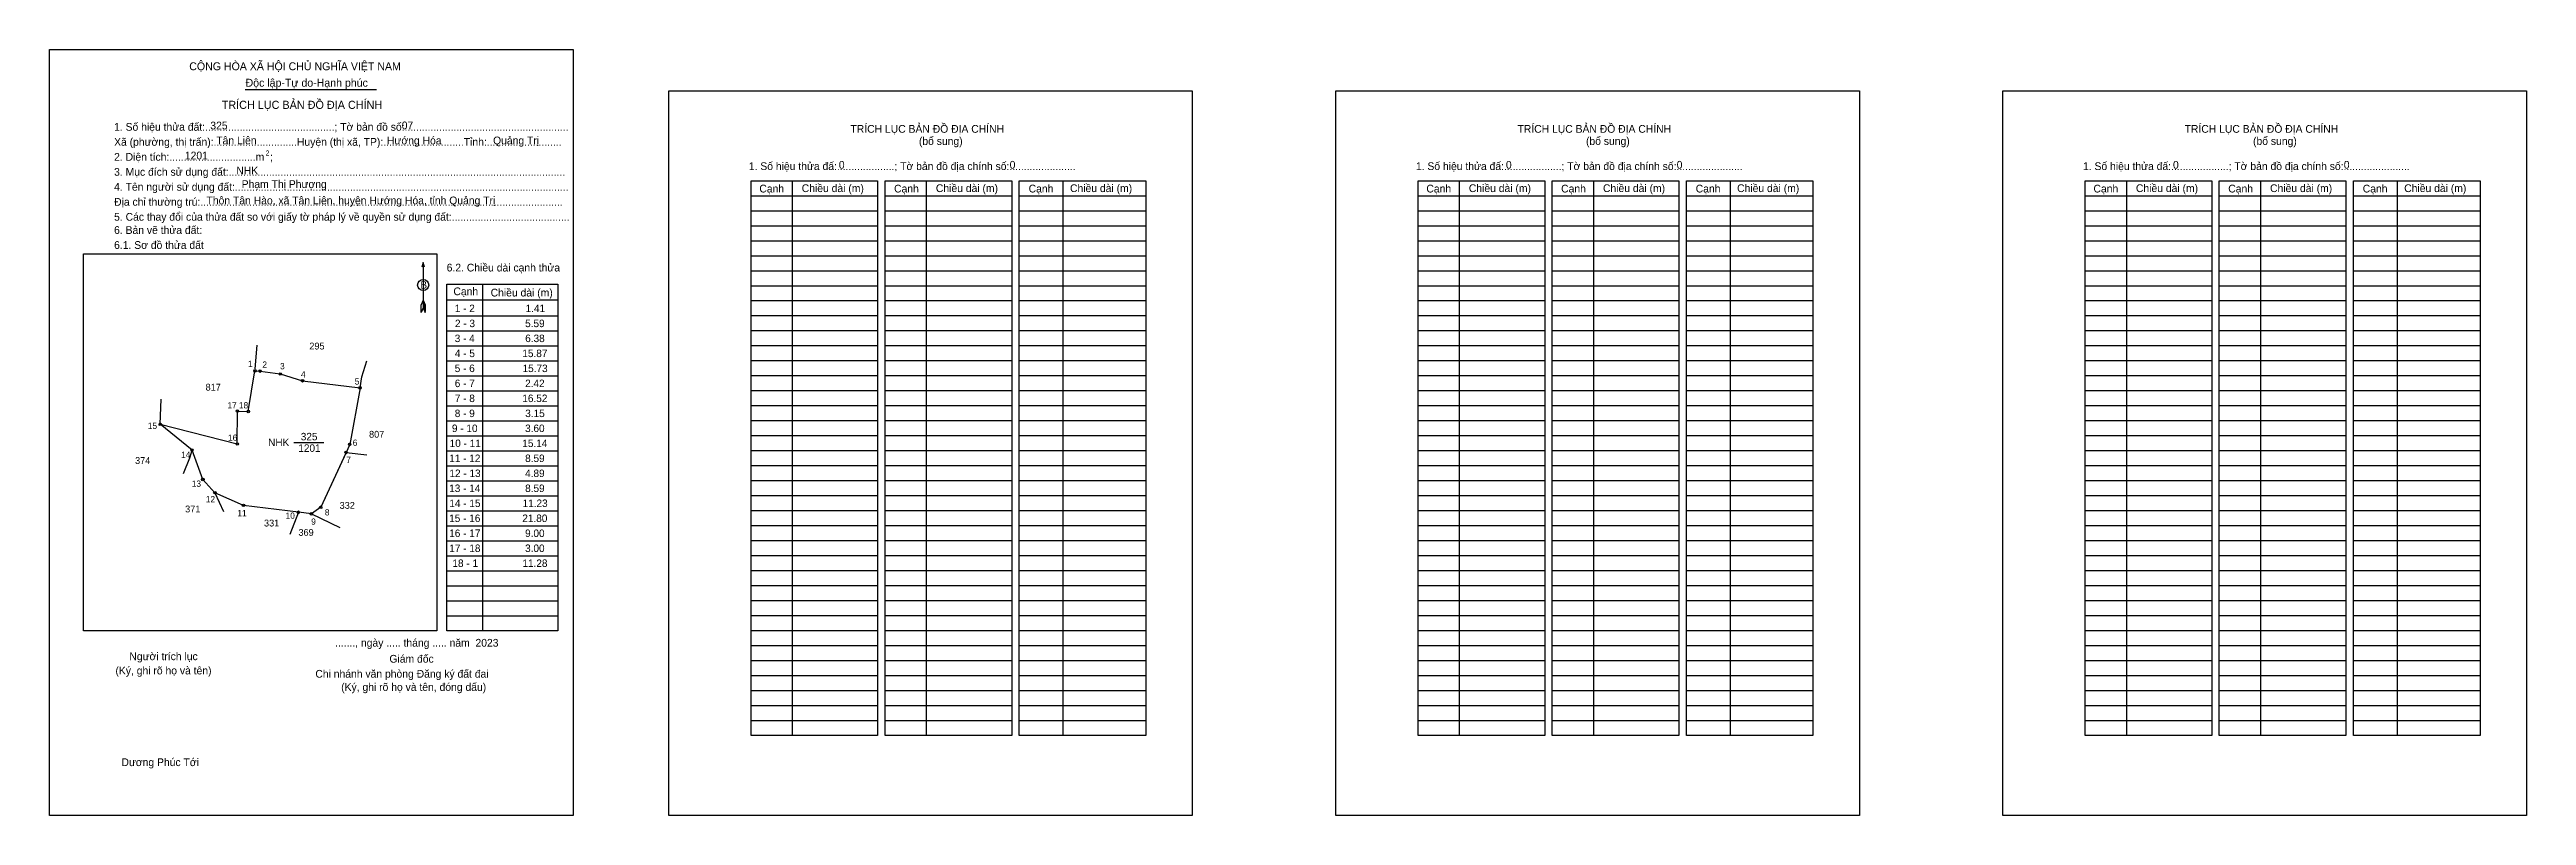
# Model space of a CAD drawing. Extents: x 548121 to 548799, y 1838307 to 1838517.
import ezdxf

# ---------------------------------------------------------------- set-up
doc = ezdxf.new("R2010")
doc.units = 0
for name, color, linetype in [('Level 1', 7, 'Continuous'), ('Level 10', 7, 'Continuous'), ('Level 11', 7, 'Continuous'), ('Level 13', 7, 'Continuous'), ('Level 2', 7, 'Continuous'), ('Level 27', 7, 'Continuous'), ('Level 36', 7, 'Continuous'), ('Level 52', 7, 'Continuous'), ('Level 6', 7, 'Continuous'), ('Level 63', 7, 'Continuous'), ('Level 9', 7, 'Continuous')]:
    doc.layers.add(name, color=color, linetype=linetype)

msp = doc.modelspace()

# ---------------------------------------------------------------- linework, layer by layer
at = {"layer": 'Level 1'}
for p, q in [((548120.77, 1838505.49), (548120.77, 1838505.49)), ((548290.42, 1838505.49), (548290.42, 1838505.49)), ((548312.96, 1838476.77), (548347.64, 1838476.77)), ((548324.24, 1838480.88), (548324.24, 1838329)), ((548349.7, 1838476.77), (548384.39, 1838476.77)), ((548360.99, 1838480.88), (548360.99, 1838329)), ((548386.45, 1838476.77), (548421.14, 1838476.77)), ((548398.43, 1838480.88), (548398.43, 1838329)), ((548495.72, 1838476.77), (548530.41, 1838476.77)), ((548507.01, 1838480.88), (548507.01, 1838329)), ((548532.47, 1838476.77), (548567.16, 1838476.77)), ((548543.76, 1838480.88), (548543.76, 1838329)), ((548569.22, 1838476.77), (548603.91, 1838476.77)), ((548581.19, 1838480.88), (548581.19, 1838329)), ((548678.49, 1838476.77), (548713.18, 1838476.77)), ((548689.78, 1838480.88), (548689.78, 1838329)), ((548715.24, 1838476.77), (548749.93, 1838476.77)), ((548726.53, 1838480.88), (548726.53, 1838329)), ((548751.99, 1838476.77), (548786.67, 1838476.77)), ((548763.96, 1838480.88), (548763.96, 1838329)), ((548312.96, 1838472.67), (548347.64, 1838472.67)), ((548312.96, 1838468.56), (548347.64, 1838468.56)), ((548349.7, 1838472.67), (548384.39, 1838472.67)), ((548349.7, 1838468.56), (548384.39, 1838468.56)), ((548386.45, 1838472.67), (548421.14, 1838472.67)), ((548386.45, 1838468.56), (548421.14, 1838468.56)), ((548495.72, 1838472.67), (548530.41, 1838472.67)), ((548495.72, 1838468.56), (548530.41, 1838468.56)), ((548532.47, 1838472.67), (548567.16, 1838472.67)), ((548532.47, 1838468.56), (548567.16, 1838468.56)), ((548569.22, 1838472.67), (548603.91, 1838472.67)), ((548569.22, 1838468.56), (548603.91, 1838468.56)), ((548678.49, 1838472.67), (548713.18, 1838472.67)), ((548678.49, 1838468.56), (548713.18, 1838468.56)), ((548715.24, 1838472.67), (548749.93, 1838472.67)), ((548715.24, 1838468.56), (548749.93, 1838468.56)), ((548751.99, 1838472.67), (548786.67, 1838472.67)), ((548751.99, 1838468.56), (548786.67, 1838468.56)), ((548312.96, 1838464.46), (548347.64, 1838464.46)), ((548349.7, 1838464.46), (548384.39, 1838464.46)), ((548386.45, 1838464.46), (548421.14, 1838464.46)), ((548495.72, 1838464.46), (548530.41, 1838464.46)), ((548532.47, 1838464.46), (548567.16, 1838464.46)), ((548569.22, 1838464.46), (548603.91, 1838464.46)), ((548678.49, 1838464.46), (548713.18, 1838464.46)), ((548715.24, 1838464.46), (548749.93, 1838464.46)), ((548751.99, 1838464.46), (548786.67, 1838464.46)), ((548130.09, 1838460.82), (548130.09, 1838460.82)), ((548223.14, 1838458.53), (548223.14, 1838446.11)), ((548312.96, 1838460.35), (548347.64, 1838460.35)), ((548312.96, 1838456.25), (548347.64, 1838456.25)), ((548349.7, 1838460.35), (548384.39, 1838460.35)), ((548349.7, 1838456.25), (548384.39, 1838456.25)), ((548386.45, 1838460.35), (548421.14, 1838460.35)), ((548386.45, 1838456.25), (548421.14, 1838456.25)), ((548495.72, 1838460.35), (548530.41, 1838460.35)), ((548495.72, 1838456.25), (548530.41, 1838456.25)), ((548532.47, 1838460.35), (548567.16, 1838460.35)), ((548532.47, 1838456.25), (548567.16, 1838456.25)), ((548569.22, 1838460.35), (548603.91, 1838460.35)), ((548569.22, 1838456.25), (548603.91, 1838456.25)), ((548678.49, 1838460.35), (548713.18, 1838460.35)), ((548678.49, 1838456.25), (548713.18, 1838456.25)), ((548715.24, 1838460.35), (548749.93, 1838460.35)), ((548715.24, 1838456.25), (548749.93, 1838456.25)), ((548751.99, 1838460.35), (548786.67, 1838460.35)), ((548751.99, 1838456.25), (548786.67, 1838456.25)), ((548229.58, 1838367.6), (548229.58, 1838452.56)), ((548229.58, 1838448.24), (548260.02, 1838448.24)), ((548239.43, 1838452.56), (548239.43, 1838357.67)), ((548260.02, 1838452.56), (548260.02, 1838367.6)), ((548312.96, 1838452.14), (548347.64, 1838452.14)), ((548349.7, 1838452.14), (548384.39, 1838452.14)), ((548386.45, 1838452.14), (548421.14, 1838452.14)), ((548495.72, 1838452.14), (548530.41, 1838452.14)), ((548532.47, 1838452.14), (548567.16, 1838452.14)), ((548569.22, 1838452.14), (548603.91, 1838452.14)), ((548678.49, 1838452.14), (548713.18, 1838452.14)), ((548715.24, 1838452.14), (548749.93, 1838452.14)), ((548751.99, 1838452.14), (548786.67, 1838452.14)), ((548222.59, 1838444.84), (548222.62, 1838446.9)), ((548223.14, 1838446.11), (548222.59, 1838444.84)), ((548223.14, 1838448.16), (548222.62, 1838446.9)), ((548223.14, 1838448.16), (548223.66, 1838446.9)), ((548223.14, 1838447.98), (548223.66, 1838446.71)), ((548223.14, 1838447.81), (548223.66, 1838446.53)), ((548223.14, 1838447.63), (548223.67, 1838446.35)), ((548223.14, 1838447.44), (548223.67, 1838446.16)), ((548223.14, 1838447.27), (548223.67, 1838445.98)), ((548223.14, 1838447.09), (548223.67, 1838445.8)), ((548223.14, 1838446.91), (548223.68, 1838445.61)), ((548223.14, 1838446.73), (548223.68, 1838445.43)), ((548223.14, 1838446.55), (548223.68, 1838445.24)), ((548223.14, 1838446.38), (548223.68, 1838445.06)), ((548223.14, 1838446.11), (548223.68, 1838444.84)), ((548223.68, 1838444.84), (548223.66, 1838446.9)), ((548229.58, 1838443.87), (548260.02, 1838443.87)), ((548312.96, 1838448.04), (548347.64, 1838448.04)), ((548312.96, 1838443.93), (548347.64, 1838443.93)), ((548349.7, 1838448.04), (548384.39, 1838448.04)), ((548349.7, 1838443.93), (548384.39, 1838443.93)), ((548386.45, 1838448.04), (548421.14, 1838448.04)), ((548386.45, 1838443.93), (548421.14, 1838443.93)), ((548495.72, 1838448.04), (548530.41, 1838448.04)), ((548495.72, 1838443.93), (548530.41, 1838443.93)), ((548532.47, 1838448.04), (548567.16, 1838448.04)), ((548532.47, 1838443.93), (548567.16, 1838443.93)), ((548569.22, 1838448.04), (548603.91, 1838448.04)), ((548569.22, 1838443.93), (548603.91, 1838443.93)), ((548678.49, 1838448.04), (548713.18, 1838448.04)), ((548678.49, 1838443.93), (548713.18, 1838443.93)), ((548715.24, 1838448.04), (548749.93, 1838448.04)), ((548715.24, 1838443.93), (548749.93, 1838443.93)), ((548751.99, 1838448.04), (548786.67, 1838448.04)), ((548751.99, 1838443.93), (548786.67, 1838443.93)), ((548229.58, 1838439.77), (548260.02, 1838439.77)), ((548229.58, 1838435.66), (548260.02, 1838435.66)), ((548312.96, 1838439.83), (548347.64, 1838439.83)), ((548312.96, 1838435.72), (548347.64, 1838435.72)), ((548349.7, 1838439.83), (548384.39, 1838439.83)), ((548349.7, 1838435.72), (548384.39, 1838435.72)), ((548386.45, 1838439.83), (548421.14, 1838439.83)), ((548386.45, 1838435.72), (548421.14, 1838435.72)), ((548495.72, 1838439.83), (548530.41, 1838439.83)), ((548495.72, 1838435.72), (548530.41, 1838435.72)), ((548532.47, 1838439.83), (548567.16, 1838439.83)), ((548532.47, 1838435.72), (548567.16, 1838435.72)), ((548569.22, 1838439.83), (548603.91, 1838439.83)), ((548569.22, 1838435.72), (548603.91, 1838435.72)), ((548678.49, 1838439.83), (548713.18, 1838439.83)), ((548678.49, 1838435.72), (548713.18, 1838435.72)), ((548715.24, 1838439.83), (548749.93, 1838439.83)), ((548715.24, 1838435.72), (548749.93, 1838435.72)), ((548751.99, 1838439.83), (548786.67, 1838439.83)), ((548751.99, 1838435.72), (548786.67, 1838435.72)), ((548229.58, 1838431.56), (548260.02, 1838431.56)), ((548312.96, 1838431.62), (548347.64, 1838431.62)), ((548349.7, 1838431.62), (548384.39, 1838431.62)), ((548386.45, 1838431.62), (548421.14, 1838431.62)), ((548495.72, 1838431.62), (548530.41, 1838431.62)), ((548532.47, 1838431.62), (548567.16, 1838431.62)), ((548569.22, 1838431.62), (548603.91, 1838431.62)), ((548678.49, 1838431.62), (548713.18, 1838431.62)), ((548715.24, 1838431.62), (548749.93, 1838431.62)), ((548751.99, 1838431.62), (548786.67, 1838431.62)), ((548229.58, 1838427.45), (548260.02, 1838427.45)), ((548229.58, 1838423.35), (548260.02, 1838423.35)), ((548312.96, 1838427.52), (548347.64, 1838427.52)), ((548312.96, 1838423.41), (548347.64, 1838423.41)), ((548349.7, 1838427.52), (548384.39, 1838427.52)), ((548349.7, 1838423.41), (548384.39, 1838423.41)), ((548386.45, 1838427.52), (548421.14, 1838427.52)), ((548386.45, 1838423.41), (548421.14, 1838423.41)), ((548495.72, 1838427.52), (548530.41, 1838427.52)), ((548495.72, 1838423.41), (548530.41, 1838423.41)), ((548532.47, 1838427.52), (548567.16, 1838427.52)), ((548532.47, 1838423.41), (548567.16, 1838423.41)), ((548569.22, 1838427.52), (548603.91, 1838427.52)), ((548569.22, 1838423.41), (548603.91, 1838423.41)), ((548678.49, 1838427.52), (548713.18, 1838427.52)), ((548678.49, 1838423.41), (548713.18, 1838423.41)), ((548715.24, 1838427.52), (548749.93, 1838427.52)), ((548715.24, 1838423.41), (548749.93, 1838423.41)), ((548751.99, 1838427.52), (548786.67, 1838427.52)), ((548751.99, 1838423.41), (548786.67, 1838423.41)), ((548229.58, 1838419.24), (548260.02, 1838419.24)), ((548229.58, 1838415.14), (548260.02, 1838415.14)), ((548312.96, 1838419.31), (548347.64, 1838419.31)), ((548312.96, 1838415.2), (548347.64, 1838415.2)), ((548349.7, 1838419.31), (548384.39, 1838419.31)), ((548349.7, 1838415.2), (548384.39, 1838415.2)), ((548386.45, 1838419.31), (548421.14, 1838419.31)), ((548386.45, 1838415.2), (548421.14, 1838415.2)), ((548495.72, 1838419.31), (548530.41, 1838419.31)), ((548495.72, 1838415.2), (548530.41, 1838415.2)), ((548532.47, 1838419.31), (548567.16, 1838419.31)), ((548532.47, 1838415.2), (548567.16, 1838415.2)), ((548569.22, 1838419.31), (548603.91, 1838419.31)), ((548569.22, 1838415.2), (548603.91, 1838415.2)), ((548678.49, 1838419.31), (548713.18, 1838419.31)), ((548678.49, 1838415.2), (548713.18, 1838415.2)), ((548715.24, 1838419.31), (548749.93, 1838419.31)), ((548715.24, 1838415.2), (548749.93, 1838415.2)), ((548751.99, 1838419.31), (548786.67, 1838419.31)), ((548751.99, 1838415.2), (548786.67, 1838415.2)), ((548229.58, 1838411.03), (548260.02, 1838411.03)), ((548312.96, 1838411.1), (548347.64, 1838411.1)), ((548349.7, 1838411.1), (548384.39, 1838411.1)), ((548386.45, 1838411.1), (548421.14, 1838411.1)), ((548495.72, 1838411.1), (548530.41, 1838411.1)), ((548532.47, 1838411.1), (548567.16, 1838411.1)), ((548569.22, 1838411.1), (548603.91, 1838411.1)), ((548678.49, 1838411.1), (548713.18, 1838411.1)), ((548715.24, 1838411.1), (548749.93, 1838411.1)), ((548751.99, 1838411.1), (548786.67, 1838411.1)), ((548202.01, 1838406.48), (548207.71, 1838405.78)), ((548229.58, 1838406.93), (548260.02, 1838406.93)), ((548229.58, 1838402.82), (548260.02, 1838402.82)), ((548312.96, 1838406.99), (548347.64, 1838406.99)), ((548312.96, 1838402.89), (548347.64, 1838402.89)), ((548349.7, 1838406.99), (548384.39, 1838406.99)), ((548349.7, 1838402.89), (548384.39, 1838402.89)), ((548386.45, 1838406.99), (548421.14, 1838406.99)), ((548386.45, 1838402.89), (548421.14, 1838402.89)), ((548495.72, 1838406.99), (548530.41, 1838406.99)), ((548495.72, 1838402.89), (548530.41, 1838402.89)), ((548532.47, 1838406.99), (548567.16, 1838406.99)), ((548532.47, 1838402.89), (548567.16, 1838402.89)), ((548569.22, 1838406.99), (548603.91, 1838406.99)), ((548569.22, 1838402.89), (548603.91, 1838402.89)), ((548678.49, 1838406.99), (548713.18, 1838406.99)), ((548678.49, 1838402.89), (548713.18, 1838402.89)), ((548715.24, 1838406.99), (548749.93, 1838406.99)), ((548715.24, 1838402.89), (548749.93, 1838402.89)), ((548751.99, 1838406.99), (548786.67, 1838406.99)), ((548751.99, 1838402.89), (548786.67, 1838402.89)), ((548166.07, 1838395.46), (548168.45, 1838390.35)), ((548229.58, 1838398.72), (548260.02, 1838398.72)), ((548229.58, 1838394.61), (548260.02, 1838394.61)), ((548312.96, 1838398.78), (548347.64, 1838398.78)), ((548312.96, 1838394.68), (548347.64, 1838394.68)), ((548349.7, 1838398.78), (548384.39, 1838398.78)), ((548349.7, 1838394.68), (548384.39, 1838394.68)), ((548386.45, 1838398.78), (548421.14, 1838398.78)), ((548386.45, 1838394.68), (548421.14, 1838394.68)), ((548495.72, 1838398.78), (548530.41, 1838398.78)), ((548495.72, 1838394.68), (548530.41, 1838394.68)), ((548532.47, 1838398.78), (548567.16, 1838398.78)), ((548532.47, 1838394.68), (548567.16, 1838394.68)), ((548569.22, 1838398.78), (548603.91, 1838398.78)), ((548569.22, 1838394.68), (548603.91, 1838394.68)), ((548678.49, 1838398.78), (548713.18, 1838398.78)), ((548678.49, 1838394.68), (548713.18, 1838394.68)), ((548715.24, 1838398.78), (548749.93, 1838398.78)), ((548715.24, 1838394.68), (548749.93, 1838394.68)), ((548751.99, 1838398.78), (548786.67, 1838398.78)), ((548751.99, 1838394.68), (548786.67, 1838394.68)), ((548188.94, 1838390.11), (548186.65, 1838384.05)), ((548192.51, 1838389.66), (548200.27, 1838385.94)), ((548229.58, 1838390.51), (548260.02, 1838390.51)), ((548312.96, 1838390.57), (548347.64, 1838390.57)), ((548349.7, 1838390.57), (548384.39, 1838390.57)), ((548386.45, 1838390.57), (548421.14, 1838390.57)), ((548495.72, 1838390.57), (548530.41, 1838390.57)), ((548532.47, 1838390.57), (548567.16, 1838390.57)), ((548569.22, 1838390.57), (548603.91, 1838390.57)), ((548678.49, 1838390.57), (548713.18, 1838390.57)), ((548715.24, 1838390.57), (548749.93, 1838390.57)), ((548751.99, 1838390.57), (548786.67, 1838390.57)), ((548229.58, 1838386.4), (548260.02, 1838386.4)), ((548229.58, 1838382.3), (548260.02, 1838382.3)), ((548312.96, 1838386.47), (548347.64, 1838386.47)), ((548312.96, 1838382.36), (548347.64, 1838382.36)), ((548349.7, 1838386.47), (548384.39, 1838386.47)), ((548349.7, 1838382.36), (548384.39, 1838382.36)), ((548386.45, 1838386.47), (548421.14, 1838386.47)), ((548386.45, 1838382.36), (548421.14, 1838382.36)), ((548495.72, 1838386.47), (548530.41, 1838386.47)), ((548495.72, 1838382.36), (548530.41, 1838382.36)), ((548532.47, 1838386.47), (548567.16, 1838386.47)), ((548532.47, 1838382.36), (548567.16, 1838382.36)), ((548569.22, 1838386.47), (548603.91, 1838386.47)), ((548569.22, 1838382.36), (548603.91, 1838382.36)), ((548678.49, 1838386.47), (548713.18, 1838386.47)), ((548678.49, 1838382.36), (548713.18, 1838382.36)), ((548715.24, 1838386.47), (548749.93, 1838386.47)), ((548715.24, 1838382.36), (548749.93, 1838382.36)), ((548751.99, 1838386.47), (548786.67, 1838386.47)), ((548751.99, 1838382.36), (548786.67, 1838382.36)), ((548229.58, 1838378.2), (548260.02, 1838378.2)), ((548229.58, 1838374.09), (548260.02, 1838374.09)), ((548312.96, 1838378.26), (548347.64, 1838378.26)), ((548312.96, 1838374.15), (548347.64, 1838374.15)), ((548349.7, 1838378.26), (548384.39, 1838378.26)), ((548349.7, 1838374.15), (548384.39, 1838374.15)), ((548386.45, 1838378.26), (548421.14, 1838378.26)), ((548386.45, 1838374.15), (548421.14, 1838374.15)), ((548495.72, 1838378.26), (548530.41, 1838378.26)), ((548495.72, 1838374.15), (548530.41, 1838374.15)), ((548532.47, 1838378.26), (548567.16, 1838378.26)), ((548532.47, 1838374.15), (548567.16, 1838374.15)), ((548569.22, 1838378.26), (548603.91, 1838378.26)), ((548569.22, 1838374.15), (548603.91, 1838374.15)), ((548678.49, 1838378.26), (548713.18, 1838378.26)), ((548678.49, 1838374.15), (548713.18, 1838374.15)), ((548715.24, 1838378.26), (548749.93, 1838378.26)), ((548715.24, 1838374.15), (548749.93, 1838374.15)), ((548751.99, 1838378.26), (548786.67, 1838378.26)), ((548751.99, 1838374.15), (548786.67, 1838374.15)), ((548229.58, 1838369.99), (548260.02, 1838369.99)), ((548312.96, 1838370.05), (548347.64, 1838370.05)), ((548349.7, 1838370.05), (548384.39, 1838370.05)), ((548386.45, 1838370.05), (548421.14, 1838370.05)), ((548495.72, 1838370.05), (548530.41, 1838370.05)), ((548532.47, 1838370.05), (548567.16, 1838370.05)), ((548569.22, 1838370.05), (548603.91, 1838370.05)), ((548678.49, 1838370.05), (548713.18, 1838370.05)), ((548715.24, 1838370.05), (548749.93, 1838370.05)), ((548751.99, 1838370.05), (548786.67, 1838370.05)), ((548229.58, 1838365.88), (548260.02, 1838365.88)), ((548229.58, 1838361.78), (548260.02, 1838361.78)), ((548312.96, 1838365.94), (548347.64, 1838365.94)), ((548312.96, 1838361.84), (548347.64, 1838361.84)), ((548349.7, 1838365.94), (548384.39, 1838365.94)), ((548349.7, 1838361.84), (548384.39, 1838361.84)), ((548386.45, 1838365.94), (548421.14, 1838365.94)), ((548386.45, 1838361.84), (548421.14, 1838361.84)), ((548495.72, 1838365.94), (548530.41, 1838365.94)), ((548495.72, 1838361.84), (548530.41, 1838361.84)), ((548532.47, 1838365.94), (548567.16, 1838365.94)), ((548532.47, 1838361.84), (548567.16, 1838361.84)), ((548569.22, 1838365.94), (548603.91, 1838365.94)), ((548569.22, 1838361.84), (548603.91, 1838361.84)), ((548678.49, 1838365.94), (548713.18, 1838365.94)), ((548678.49, 1838361.84), (548713.18, 1838361.84)), ((548715.24, 1838365.94), (548749.93, 1838365.94)), ((548715.24, 1838361.84), (548749.93, 1838361.84)), ((548751.99, 1838365.94), (548786.67, 1838365.94)), ((548751.99, 1838361.84), (548786.67, 1838361.84)), ((548226.84, 1838357.67), (548226.84, 1838357.67)), ((548312.96, 1838357.73), (548347.64, 1838357.73)), ((548312.96, 1838353.63), (548347.64, 1838353.63)), ((548349.7, 1838357.73), (548384.39, 1838357.73)), ((548349.7, 1838353.63), (548384.39, 1838353.63)), ((548386.45, 1838357.73), (548421.14, 1838357.73)), ((548386.45, 1838353.63), (548421.14, 1838353.63)), ((548495.72, 1838357.73), (548530.41, 1838357.73)), ((548495.72, 1838353.63), (548530.41, 1838353.63)), ((548532.47, 1838357.73), (548567.16, 1838357.73)), ((548532.47, 1838353.63), (548567.16, 1838353.63)), ((548569.22, 1838357.73), (548603.91, 1838357.73)), ((548569.22, 1838353.63), (548603.91, 1838353.63)), ((548678.49, 1838357.73), (548713.18, 1838357.73)), ((548678.49, 1838353.63), (548713.18, 1838353.63)), ((548715.24, 1838357.73), (548749.93, 1838357.73)), ((548715.24, 1838353.63), (548749.93, 1838353.63)), ((548751.99, 1838357.73), (548786.67, 1838357.73)), ((548751.99, 1838353.63), (548786.67, 1838353.63)), ((548312.96, 1838349.52), (548347.64, 1838349.52)), ((548349.7, 1838349.52), (548384.39, 1838349.52)), ((548386.45, 1838349.52), (548421.14, 1838349.52)), ((548495.72, 1838349.52), (548530.41, 1838349.52)), ((548532.47, 1838349.52), (548567.16, 1838349.52)), ((548569.22, 1838349.52), (548603.91, 1838349.52)), ((548678.49, 1838349.52), (548713.18, 1838349.52)), ((548715.24, 1838349.52), (548749.93, 1838349.52)), ((548751.99, 1838349.52), (548786.67, 1838349.52)), ((548312.96, 1838345.42), (548347.64, 1838345.42)), ((548312.96, 1838341.32), (548347.64, 1838341.32)), ((548349.7, 1838345.42), (548384.39, 1838345.42)), ((548349.7, 1838341.32), (548384.39, 1838341.32)), ((548386.45, 1838345.42), (548421.14, 1838345.42)), ((548386.45, 1838341.32), (548421.14, 1838341.32)), ((548495.72, 1838345.42), (548530.41, 1838345.42)), ((548495.72, 1838341.32), (548530.41, 1838341.32)), ((548532.47, 1838345.42), (548567.16, 1838345.42)), ((548532.47, 1838341.32), (548567.16, 1838341.32)), ((548569.22, 1838345.42), (548603.91, 1838345.42)), ((548569.22, 1838341.32), (548603.91, 1838341.32)), ((548678.49, 1838345.42), (548713.18, 1838345.42)), ((548678.49, 1838341.32), (548713.18, 1838341.32)), ((548715.24, 1838345.42), (548749.93, 1838345.42)), ((548715.24, 1838341.32), (548749.93, 1838341.32)), ((548751.99, 1838345.42), (548786.67, 1838345.42)), ((548751.99, 1838341.32), (548786.67, 1838341.32)), ((548312.96, 1838337.21), (548347.64, 1838337.21)), ((548312.96, 1838333.11), (548347.64, 1838333.11)), ((548349.7, 1838337.21), (548384.39, 1838337.21)), ((548349.7, 1838333.11), (548384.39, 1838333.11)), ((548386.45, 1838337.21), (548421.14, 1838337.21)), ((548386.45, 1838333.11), (548421.14, 1838333.11)), ((548495.72, 1838337.21), (548530.41, 1838337.21)), ((548495.72, 1838333.11), (548530.41, 1838333.11)), ((548532.47, 1838337.21), (548567.16, 1838337.21)), ((548532.47, 1838333.11), (548567.16, 1838333.11)), ((548569.22, 1838337.21), (548603.91, 1838337.21)), ((548569.22, 1838333.11), (548603.91, 1838333.11)), ((548678.49, 1838337.21), (548713.18, 1838337.21)), ((548678.49, 1838333.11), (548713.18, 1838333.11)), ((548715.24, 1838337.21), (548749.93, 1838337.21)), ((548715.24, 1838333.11), (548749.93, 1838333.11)), ((548751.99, 1838337.21), (548786.67, 1838337.21)), ((548751.99, 1838333.11), (548786.67, 1838333.11)), ((548264.21, 1838307.09), (548264.21, 1838307.09)), ((548433.86, 1838307.09), (548433.86, 1838307.09))]:
    msp.add_line(p, q, dxfattribs=at)
for points in [[(548312.96, 1838480.88), (548347.64, 1838480.88), (548347.64, 1838329), (548312.96, 1838329)], [(548349.7, 1838480.88), (548384.39, 1838480.88), (548384.39, 1838329), (548349.7, 1838329)], [(548386.45, 1838480.88), (548421.14, 1838480.88), (548421.14, 1838329), (548386.45, 1838329)], [(548495.72, 1838480.88), (548530.41, 1838480.88), (548530.41, 1838329), (548495.72, 1838329)], [(548532.47, 1838480.88), (548567.16, 1838480.88), (548567.16, 1838329), (548532.47, 1838329)], [(548569.22, 1838480.88), (548603.91, 1838480.88), (548603.91, 1838329), (548569.22, 1838329)], [(548678.49, 1838480.88), (548713.18, 1838480.88), (548713.18, 1838329), (548678.49, 1838329)], [(548715.24, 1838480.88), (548749.93, 1838480.88), (548749.93, 1838329), (548715.24, 1838329)], [(548751.99, 1838480.88), (548786.67, 1838480.88), (548786.67, 1838329), (548751.99, 1838329)], [(548130.09, 1838460.82), (548226.84, 1838460.82), (548226.84, 1838357.67), (548130.09, 1838357.67)], [(548229.58, 1838452.56), (548260.02, 1838452.56), (548260.02, 1838357.67), (548229.58, 1838357.67)]]:
    msp.add_lwpolyline(points, close=True, dxfattribs=at)
for points in [[(548223.49, 1838457.21), (548223.14, 1838458.53), (548222.78, 1838457.21)], [(548205.83, 1838424.16), (548206.37, 1838427.17), (548206.37, 1838427.17), (548207.73, 1838431.57)]]:
    msp.add_lwpolyline(points, dxfattribs=at)
msp.add_circle((548223.14, 1838452.32), 1.52, dxfattribs=at)
at = {"layer": 'Level 10'}
msp.add_line((548177.13, 1838429.4), (548177.61, 1838435.83), dxfattribs=at)
msp.add_lwpolyline([(548175.23, 1838417.7), (548177.04, 1838428.83), (548178.45, 1838428.75), (548183.98, 1838427.96), (548190.08, 1838426.1), (548205.83, 1838424.16), (548203.02, 1838408.68), (548202.01, 1838406.48), (548195.08, 1838391.48), (548192.51, 1838389.66), (548188.94, 1838390.11), (548173.92, 1838391.98), (548166.07, 1838395.46), (548162.76, 1838399.06), (548159.82, 1838407.12), (548151.1, 1838414.2), (548172.22, 1838408.8), (548172.23, 1838417.8)], close=True, dxfattribs=at)
at = {"layer": 'Level 11'}
for centre in [(548177.04, 1838428.83), (548178.45, 1838428.75), (548183.98, 1838427.96), (548190.08, 1838426.1), (548205.83, 1838424.16), (548151.1, 1838414.2), (548172.23, 1838417.8), (548175.23, 1838417.7), (548175.23, 1838417.7), (548172.22, 1838408.8), (548203.02, 1838408.68), (548159.82, 1838407.12), (548202.01, 1838406.48), (548162.76, 1838399.06), (548166.07, 1838395.46), (548173.92, 1838391.98), (548188.94, 1838390.11), (548192.51, 1838389.66), (548195.08, 1838391.48)]:
    msp.add_circle(centre, 0.342, dxfattribs=at)
at = {"layer": 'Level 13'}
msp.add_line((548174.38, 1838505.88), (548210.34, 1838505.88), dxfattribs=at)
at = {"layer": 'Level 2'}
for points in [[(548120.77, 1838516.79), (548264.21, 1838516.79), (548264.21, 1838307.09), (548120.77, 1838307.09)], [(548290.42, 1838505.49), (548433.86, 1838505.49), (548433.86, 1838307.09), (548290.42, 1838307.09)], [(548473.19, 1838505.49), (548616.63, 1838505.49), (548616.63, 1838307.09), (548473.19, 1838307.09)], [(548655.96, 1838505.49), (548799.4, 1838505.49), (548799.4, 1838307.09), (548655.96, 1838307.09)]]:
    msp.add_lwpolyline(points, close=True, dxfattribs=at)
at = {"layer": 'Level 27'}
msp.add_line((548151.1, 1838414.2), (548151.33, 1838421.04), dxfattribs=at)
msp.add_line((548151.1, 1838414.2), (548151.33, 1838421.04), dxfattribs=at)
at = {"layer": 'Level 36'}
for p, q in [((548203.02, 1838408.68), (548195.08, 1838391.48)), ((548173.92, 1838391.98), (548166.07, 1838395.46)), ((548195.08, 1838391.48), (548192.51, 1838389.66))]:
    msp.add_line(p, q, dxfattribs=at)
at = {"layer": 'Level 63'}
for p, q in [((548157.48, 1838400.67), (548159.25, 1838405.02)), ((548159.25, 1838405.02), (548159.82, 1838407.12))]:
    msp.add_line(p, q, dxfattribs=at)
at = {"layer": 'Level 9'}
msp.add_line((548187.67, 1838409.24), (548195.89, 1838409.24), dxfattribs=at)

# ---------------------------------------------------------------- texts
at = {"layer": 'Level 1'}
for s, height, p in [('TRÍCH LỤC BẢN ĐỒ ĐỊA CHÍNH', 2.2167, (548167.94, 1838500.55)), ('1. Số hiệu thửa đất:.............................................; Tờ bản đồ số:.........................................................', 2.12079, (548138.46, 1838494.56)), ('TRÍCH LỤC BẢN ĐỒ ĐỊA CHÍNH', 2.1208, (548340.21, 1838494.01)), ('TRÍCH LỤC BẢN ĐỒ ĐỊA CHÍNH', 2.1208, (548522.97, 1838494.01)), ('TRÍCH LỤC BẢN ĐỒ ĐỊA CHÍNH', 2.1208, (548705.74, 1838494.01)), ('Xã (phường, thị trấn):.............................Huyện (thị xã, TP):............................Tỉnh:..........................', 2.12079, (548138.46, 1838490.45)), ('2', 1.37, (548179.98, 1838487.78)), ('(bổ sung)', 2.121, (548358.96, 1838490.68)), ('(bổ sung)', 2.121, (548541.73, 1838490.68)), ('(bổ sung)', 2.121, (548724.49, 1838490.68)), ('3. Mục đích sử dụng đất:.....................................................................................................................', 2.12079, (548138.46, 1838482.24)), ('2. Diện tích:..............................m  ;', 2.1208, (548138.46, 1838486.35)), ('1. Số hiệu thửa đấ:....................; Tờ bản đồ địa chính số:.......................', 2.1208, (548312.36, 1838483.8)), ('1. Số hiệu thửa đấ:....................; Tờ bản đồ địa chính số:.......................', 2.1208, (548495.13, 1838483.8)), ('1. Số hiệu thửa đấ:....................; Tờ bản đồ địa chính số:.......................', 2.1208, (548677.9, 1838483.8)), ('Địa chỉ thường trú:..............................................................................................................................', 2.12079, (548138.46, 1838474.03)), ('4. Tên người sử dụng đất:....................................................................................................................', 2.12079, (548138.46, 1838478.14)), ('Cạnh', 2.121, (548315.24, 1838477.66)), ('Chiều dài (m)', 2.1208, (548326.86, 1838477.77)), ('Cạnh', 2.121, (548352.16, 1838477.66)), ('Chiều dài (m)', 2.1208, (548363.61, 1838477.77)), ('Cạnh', 2.121, (548389.02, 1838477.66)), ('Chiều dài (m)', 2.1208, (548400.36, 1838477.77)), ('Cạnh', 2.121, (548498, 1838477.66)), ('Chiều dài (m)', 2.1208, (548509.63, 1838477.77)), ('Cạnh', 2.121, (548534.92, 1838477.66)), ('Chiều dài (m)', 2.1208, (548546.38, 1838477.77)), ('Cạnh', 2.121, (548571.79, 1838477.66)), ('Chiều dài (m)', 2.1208, (548583.13, 1838477.77)), ('Cạnh', 2.121, (548680.77, 1838477.66)), ('Chiều dài (m)', 2.1208, (548692.4, 1838477.77)), ('Cạnh', 2.121, (548717.69, 1838477.66)), ('Chiều dài (m)', 2.1208, (548729.15, 1838477.77)), ('Cạnh', 2.121, (548754.55, 1838477.66)), ('Chiều dài (m)', 2.1208, (548765.9, 1838477.77)), ('5. Các thay đổi của thửa đất so với giấy tờ pháp lý về quyền sử dụng đất:.........................................', 2.12079, (548138.46, 1838469.93)), ('6. Bản vẽ thửa đất:', 2.1208, (548138.46, 1838466.31)), ('6.1. Sơ đồ thửa đất', 2.1208, (548138.46, 1838462.21)), ('6.2. Chiều dài cạnh thửa', 2.1208, (548229.58, 1838456.03)), ('B', 2.05, (548222.38, 1838451.32)), ('Cạnh', 2.121, (548231.42, 1838449.53)), ('Chiều dài (m)', 2.1208, (548241.62, 1838449.18)), ('295', 1.87, (548191.94, 1838434.67)), ('817', 1.87, (548163.52, 1838423.41)), ('807', 1.87, (548208.31, 1838410.51)), ('374', 1.87, (548144.2, 1838403.33)), ('371', 1.87, (548157.92, 1838390.06)), ('331', 1.87, (548179.53, 1838386.21)), ('332', 1.87, (548200.25, 1838391.05)), ('369', 1.87, (548188.97, 1838383.64)), ('......., ngày ..... tháng ..... năm  2023', 2.1208, (548199, 1838353.3)), ('(Ký, ghi rõ họ và tên)', 2.1208, (548138.83, 1838345.7)), ('Người trích lục', 2.1208, (548142.64, 1838349.6)), ('Chi nhánh văn phòng Đăng ký đất đai ', 2.1208, (548193.6, 1838344.81)), ('Giám đốc', 2.121, (548213.89, 1838348.92)), ('(Ký, ghi rõ họ và tên, đóng dấu)', 2.1208, (548200.67, 1838341.19)), ('Dương Phúc Tới', 2.1208, (548140.47, 1838320.6))]:
    msp.add_text(s, height=height, dxfattribs=at).set_placement(p)
at = {"layer": 'Level 13'}
for s, height, p in [('CỘNG HÒA XÃ HỘI CHỦ NGHĨA VIỆT NAM', 2.1673, (548159.05, 1838511.13)), ('Độc lập-Tự do-Hạnh phúc', 2.1673, (548174.47, 1838506.62)), ('NHK', 2.052, (548180.67, 1838408.21)), ('1201', 2.052, (548188.93, 1838406.64)), ('325', 2.052, (548189.6, 1838409.79))]:
    msp.add_text(s, height=height, dxfattribs=at).set_placement(p)
at = {"layer": 'Level 52'}
for s, p in [('2 - 3', (548231.85, 1838440.79)), ('1 - 2', (548231.79, 1838444.9)), ('5.59', (548251.07, 1838440.79)), ('1.41', (548251.19, 1838444.9)), ('3 - 4', (548231.78, 1838436.69)), ('4 - 5', (548231.82, 1838432.58)), ('15.87', (548250.31, 1838432.58)), ('6.38', (548251.09, 1838436.69)), ('5 - 6', (548231.78, 1838428.48)), ('15.73', (548250.37, 1838428.48)), ('6 - 7', (548231.79, 1838424.37)), ('7 - 8', (548231.81, 1838420.27)), ('16.52', (548250.31, 1838420.27)), ('2.42', (548251.07, 1838424.37)), ('8 - 9', (548231.79, 1838416.16)), ('3.15', (548251.1, 1838416.16)), ('10 - 11', (548230.39, 1838407.95)), ('9 - 10', (548231.02, 1838412.06)), ('15.14', (548250.3, 1838407.95)), ('3.60', (548251.06, 1838412.06)), ('11 - 12', (548230.27, 1838403.85)), ('12 - 13', (548230.33, 1838399.74)), ('4.89', (548251.07, 1838399.74)), ('8.59', (548251.07, 1838403.85)), ('13 - 14', (548230.26, 1838395.64)), ('8.59', (548251.07, 1838395.64)), ('15 - 16', (548230.26, 1838387.43)), ('14 - 15', (548230.31, 1838391.54)), ('21.80', (548250.3, 1838387.43)), ('11.23', (548250.37, 1838391.54)), ('16 - 17', (548230.27, 1838383.33)), ('17 - 18', (548230.29, 1838379.22)), ('3.00', (548251.06, 1838379.22)), ('9.00', (548251.06, 1838383.33)), ('18 - 1', (548231.15, 1838375.12)), ('11.28', (548250.33, 1838375.12))]:
    msp.add_text(s, height=2.052, dxfattribs=at).set_placement(p)
at = {"layer": 'Level 6'}
for s, height, p in [('325', 2.121, (548164.82, 1838494.93)), ('07', 2.121, (548217.26, 1838494.96)), ('Tân Liên', 2.121, (548166.45, 1838490.86)), ('Hướng Hóa', 2.121, (548213.22, 1838490.83)), ('Quảng Trị', 2.121, (548242.29, 1838490.84)), ('1201', 2.121, (548157.85, 1838486.72)), ('NHK', 2.121, (548171.95, 1838482.6)), ('0', 2.12, (548337.02, 1838484.17)), ('0', 2.12, (548383.82, 1838484.18)), ('0', 2.12, (548519.79, 1838484.17)), ('0', 2.12, (548566.58, 1838484.18)), ('0', 2.12, (548702.55, 1838484.17)), ('0', 2.12, (548749.35, 1838484.18)), ('Thôn Tân Hào, xã Tân Liên, huyện Hướng Hóa, tỉnh Quảng Trị', 2.1208, (548163.78, 1838474.42)), ('Phạm Thị Phượng', 2.1208, (548173.41, 1838478.89))]:
    msp.add_text(s, height=height, dxfattribs=at).set_placement(p)
at = {"layer": 'Level 9'}
for s, p in [('1', (548175.13, 1838429.89)), ('2', (548179.08, 1838429.67)), ('3', (548183.93, 1838429.24)), ('4', (548189.65, 1838426.98)), ('5', (548204.38, 1838425.07)), ('15', (548147.68, 1838412.92)), ('17', (548169.5, 1838418.52)), ('18', (548172.65, 1838418.54)), ('16', (548169.66, 1838409.67)), ('6', (548203.83, 1838408.29)), ('14', (548156.82, 1838404.99)), ('7', (548202.07, 1838403.63)), ('13', (548159.73, 1838397.07)), ('12', (548163.58, 1838392.83)), ('11', (548172.23, 1838389.02)), ('10', (548185.44, 1838388.32)), ('9', (548192.46, 1838386.68)), ('8', (548196.2, 1838389.23))]:
    msp.add_text(s, height=1.71, dxfattribs=at).set_placement(p)

doc.saveas('drawing.dxf')
